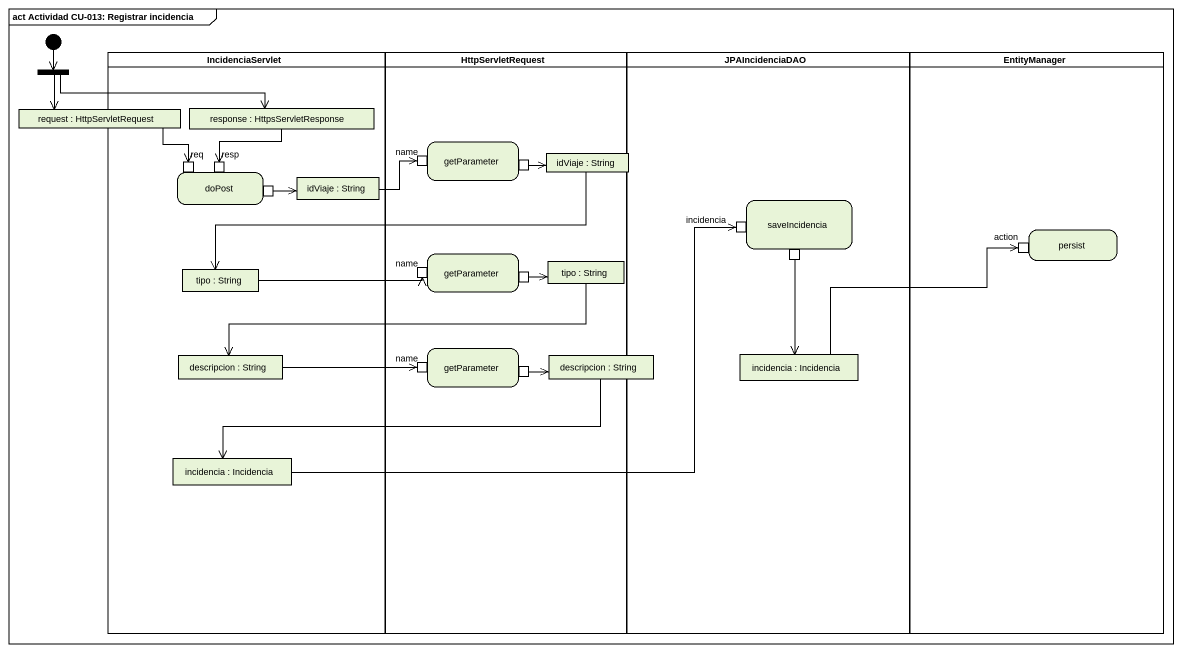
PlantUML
@startuml
mainframe act Actividad CU-013: Registrar incidencia
hide empty description
state IncidenciaServlet <<partition>> {
  state "response : HttpsServletResponse" as response <<object>>
  state doPost {
    state req <<inputPin>>
    state resp <<inputPin>>
    state pin2 <<outputPin>>
  }
  state "idViaje : String" as idViaje <<object>>
  state "tipo : String" as tipo_2 <<object>>
  state "descripcion : String" as descripcion <<object>>
  state "incidencia : Incidencia" as incidencia_3 <<object>>
}
state HttpServletRequest <<partition>> {
  state getParameter {
    state name <<inputPin>>
    state pin1 <<outputPin>>
  }
  state "idViaje : String" as idViaje_2 <<object>>
  state "getParameter" as getParameter_2 {
    state "name" as name_2 <<inputPin>>
    state pin4 <<outputPin>>
  }
  state "tipo : String" as tipo <<object>>
  state "getParameter" as getParameter_3 {
    state "name" as name_3 <<inputPin>>
    state pin5 <<outputPin>>
  }
}
state JPAIncidenciaDAO <<partition>> {
  state saveIncidencia {
    state incidencia <<inputPin>>
    state pin3 <<outputPin>>
  }
  state "incidencia : Incidencia" as incidencia_2 <<object>>
}
state EntityManager <<partition>> {
  state persist {
    state "action" as action_ <<inputPin>>
  }
}
state fork1 <<fork>>
state "request : HttpServletRequest" as request <<object>>
state "descripcion : String" as descripcion_2 <<object>>
[*] --> fork1
fork1 --> request
fork1 -right-> response
request -right-> req
response --> resp
idViaje -right-> name
pin1 -right-> idViaje_2
idViaje_2 -left-> tipo_2
pin2 -right-> idViaje
tipo -left-> descripcion
pin3 --> incidencia_2
tipo_2 -right-> name_2
pin4 -right-> tipo
descripcion -right-> name_3
pin5 -right-> descripcion_2
descripcion_2 -left-> incidencia_3
incidencia_2 -right-> action_
incidencia_3 -right-> incidencia
@enduml
